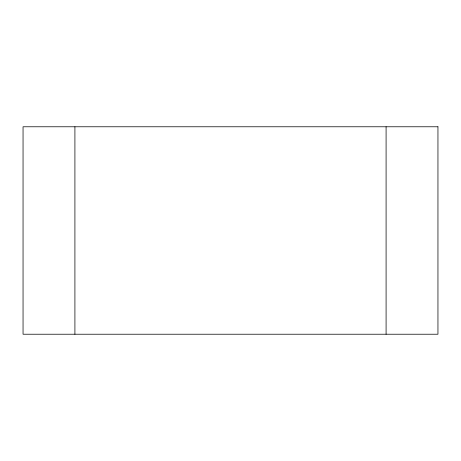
<?xml version="1.0" encoding="UTF-8"?>
<svg xmlns="http://www.w3.org/2000/svg" width="461" height="461" viewBox="0 0 461 461"><rect width="100%" height="100%" fill="white"/><g stroke="black" fill="none" stroke-linecap="round" stroke-linejoin="round"><path stroke-width="0.69" d="M386.088 126.775L386.088 334.225M74.913 126.775L74.913 334.225M437.95 126.775L23.05 126.775L23.05 334.225L437.95 334.225L437.95 126.775"/></g></svg>
